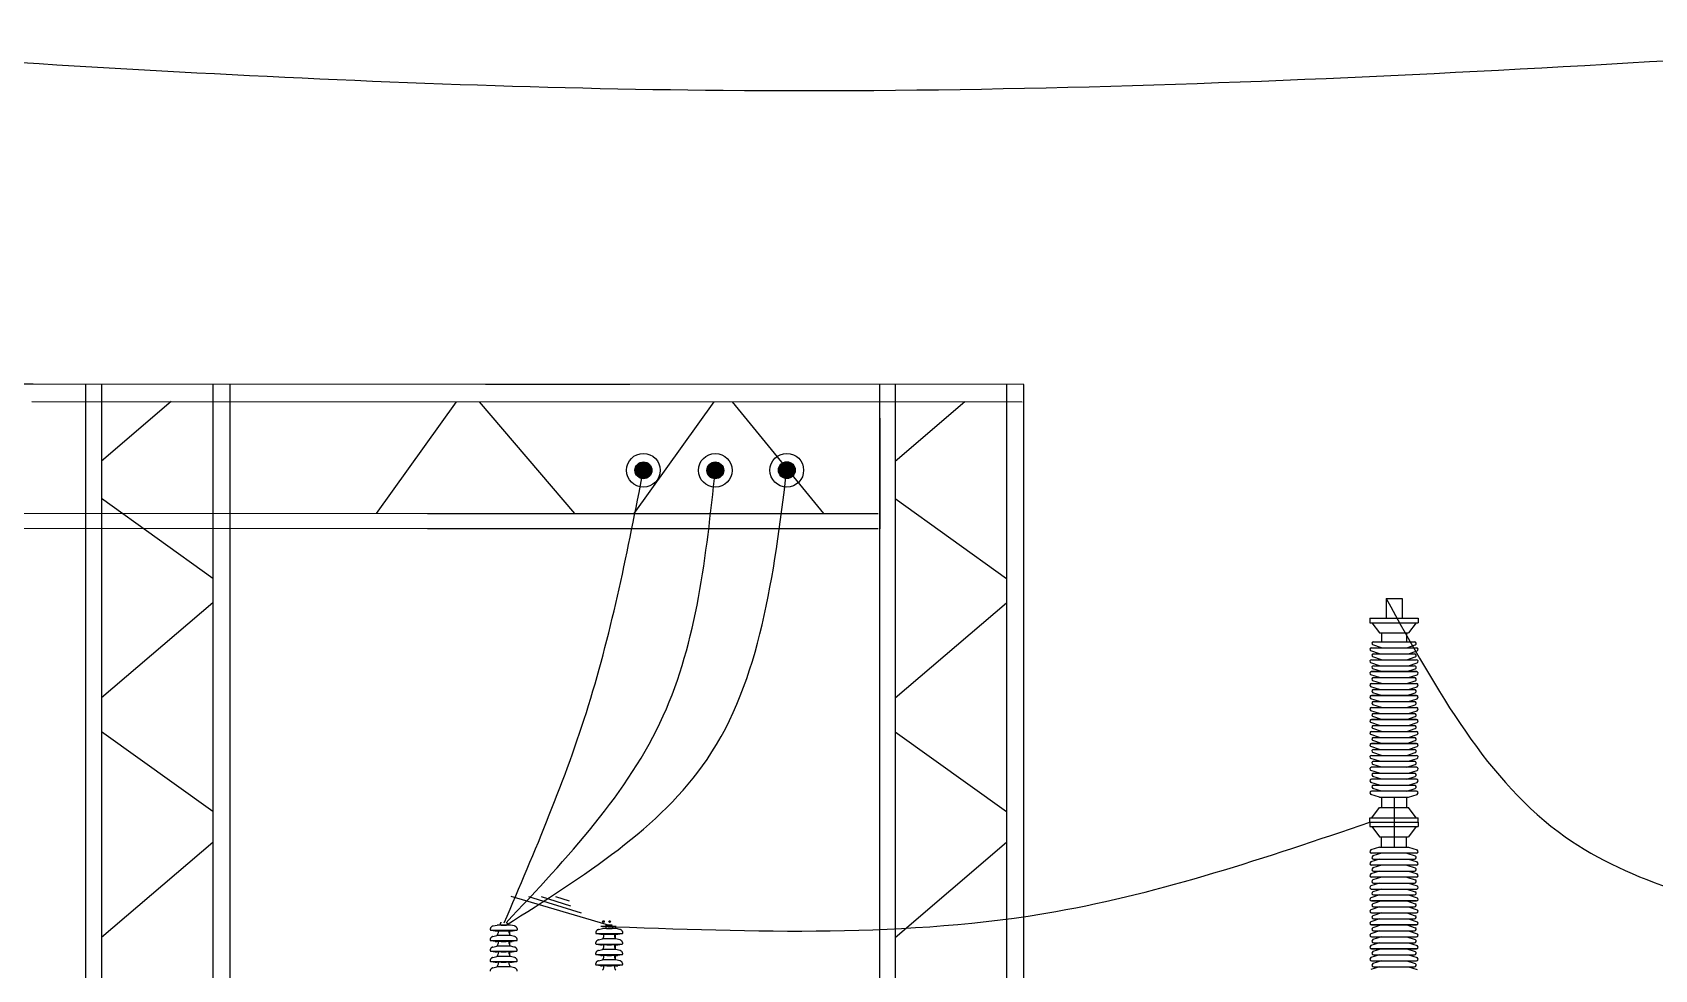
# Model space of a CAD drawing. Header units: inches. Extents: x 25.4 to 67.8, y 12.4 to 30.4.
# Drawn here: x 35.61 to 45.73, y 20.21 to 26.05 of the extents above; entities that cross this region are included whole.
import ezdxf

# ---------------------------------------------------------------- set-up
doc = ezdxf.new("R2010")
doc.units = ezdxf.units.IN
doc.header["$MEASUREMENT"] = 0
doc.linetypes.add('DASHED', pattern=[0.75, 0.5, -0.25])
for name, color, linetype in [('DIM', 2, 'Continuous'), ('EXISTENTE', 7, 'Continuous'), ('medidas', 3, 'Continuous')]:
    doc.layers.add(name, color=color, linetype=linetype)

msp = doc.modelspace()

# ---------------------------------------------------------------- hatches: boundary and pattern name
at = {"layer": 'DIM'}
h = msp.add_hatch(color=256, dxfattribs=at)
h.dxf.hatch_style = 1
h.paths.add_polyline_path([(39.47587, 23.32116, 1), (39.37073, 23.32116, 1)])
h = msp.add_hatch(color=256, dxfattribs=at)
h.dxf.hatch_style = 1
h.paths.add_polyline_path([(39.92438, 23.32091, 1), (39.81924, 23.32091, 1)])
h = msp.add_hatch(color=256, dxfattribs=at)
h.dxf.hatch_style = 1
h.paths.add_polyline_path([(40.37067, 23.32162, 1), (40.26553, 23.32162, 1)])

# ---------------------------------------------------------------- linework, layer by layer
at = {"color": 2}
for p, q in [((44.05743, 22.52188), (44.15718, 22.52188)), ((44.05743, 22.52188), (44.05743, 22.39768)), ((44.15718, 22.52188), (44.15718, 22.39768)), ((43.9567, 22.39768), (44.25791, 22.39768)), ((43.9567, 22.39768), (43.9567, 22.37029)), ((44.25791, 22.39768), (44.25791, 22.37029)), ((43.9567, 22.37029), (44.25791, 22.37029)), ((43.96912, 22.37029), (44.01643, 22.30614)), ((44.01643, 22.30614), (44.19818, 22.30614)), ((44.02907, 22.30614), (44.02907, 22.25137)), ((44.18554, 22.30614), (44.18554, 22.25137)), ((44.24549, 22.37029), (44.19818, 22.30614)), ((43.96707, 22.21407), (44.24754, 22.21407)), ((43.97949, 22.25137), (44.23512, 22.25137)), ((43.97949, 22.17676), (44.23512, 22.17676)), ((43.96707, 22.13946), (44.24754, 22.13946)), ((43.97949, 22.10215), (44.23512, 22.10215)), ((43.96707, 22.06485), (44.24754, 22.06485)), ((44.24754, 22.06485), (43.96707, 22.06485)), ((43.96707, 21.99024), (44.24754, 21.99024)), ((43.97949, 22.02754), (44.23512, 22.02754)), ((43.96707, 21.91563), (44.24754, 21.91563)), ((44.24754, 21.91563), (43.96707, 21.91563)), ((43.97949, 21.95293), (44.23512, 21.95293)), ((43.97949, 21.87832), (44.23512, 21.87832)), ((43.96707, 21.84101), (44.24754, 21.84101)), ((43.96707, 21.7664), (44.24754, 21.7664)), ((44.24754, 21.7664), (43.96707, 21.7664)), ((43.97949, 21.80371), (44.23512, 21.80371)), ((43.96707, 21.69179), (44.24754, 21.69179)), ((43.97949, 21.7291), (44.23512, 21.7291)), ((43.96707, 21.61718), (44.24754, 21.61718)), ((44.24754, 21.61718), (43.96707, 21.61718)), ((43.97949, 21.65449), (44.23512, 21.65449)), ((43.97949, 21.57988), (44.23512, 21.57988)), ((43.96707, 21.54257), (44.24754, 21.54257)), ((44.24754, 21.46796), (43.96707, 21.46796)), ((43.97949, 21.50527), (44.23512, 21.50527)), ((44.24754, 21.39335), (43.96707, 21.39335)), ((43.97949, 21.43065), (44.23512, 21.43065)), ((44.24754, 21.31874), (43.96707, 21.31874)), ((43.97949, 21.35604), (44.23512, 21.35604)), ((44.01599, 21.28143), (44.19862, 21.28143)), ((44.02907, 21.28143), (44.02907, 21.21709)), ((44.10731, 21.27987), (44.10731, 20.97123)), ((44.18554, 21.28143), (44.18554, 21.21709)), ((43.96912, 21.15293), (44.01643, 21.21709)), ((44.01643, 21.21709), (44.19818, 21.21709)), ((44.24549, 21.15293), (44.19818, 21.21709)), ((43.9567, 21.15293), (44.25791, 21.15293)), ((43.9567, 21.12555), (43.9567, 21.15293)), ((43.9567, 21.12555), (44.25791, 21.12555)), ((43.9567, 21.12555), (43.9567, 21.09817)), ((43.9567, 21.09817), (44.25791, 21.09817)), ((43.96912, 21.09817), (44.01643, 21.03401)), ((44.24549, 21.09817), (44.19818, 21.03401)), ((44.25791, 21.12555), (44.25791, 21.15293)), ((44.25791, 21.12555), (44.25791, 21.09817)), ((44.01599, 20.96966), (44.19862, 20.96966)), ((44.01643, 21.03401), (44.19818, 21.03401)), ((44.02907, 20.96966), (44.02907, 21.03401)), ((44.18554, 20.96966), (44.18554, 21.03401)), ((44.24754, 20.93236), (43.96707, 20.93236)), ((44.24754, 20.85775), (43.96707, 20.85775)), ((43.97949, 20.89505), (44.23512, 20.89505)), ((44.24754, 20.78314), (43.96707, 20.78314)), ((43.97949, 20.82044), (44.23512, 20.82044)), ((39.22678, 20.47674), (38.59733, 20.66126)), ((38.70634, 20.66126), (39.03523, 20.56012)), ((38.78537, 20.66126), (38.96868, 20.60353)), ((38.87398, 20.66126), (38.95895, 20.63382)), ((43.96707, 20.70853), (44.24754, 20.70853)), ((43.97949, 20.74583), (44.23512, 20.74583)), ((43.97949, 20.67122), (44.23512, 20.67122)), ((44.24754, 20.63392), (43.96707, 20.63392)), ((43.96707, 20.63392), (44.24754, 20.63392)), ((43.96707, 20.5593), (44.24754, 20.5593)), ((43.97949, 20.59661), (44.23512, 20.59661)), ((39.15809, 20.47674), (39.2541, 20.47674)), ((44.24754, 20.48469), (43.96707, 20.48469)), ((43.96707, 20.48469), (44.24754, 20.48469)), ((43.97949, 20.522), (44.23512, 20.522)), ((43.97949, 20.44739), (44.23512, 20.44739)), ((38.49866, 20.38176), (38.50849, 20.38176)), ((38.59213, 20.38176), (38.6038, 20.38176)), ((39.15705, 20.36036), (39.16688, 20.36036)), ((39.25052, 20.36036), (39.26219, 20.36036)), ((43.96707, 20.41008), (44.24754, 20.41008)), ((43.97949, 20.37278), (44.23512, 20.37278)), ((38.49861, 20.31608), (38.50845, 20.31608)), ((38.49866, 20.25135), (38.50849, 20.25135)), ((38.59209, 20.31608), (38.60375, 20.31608)), ((38.59213, 20.25135), (38.6038, 20.25135)), ((39.157, 20.29469), (39.16684, 20.29469)), ((39.25048, 20.29469), (39.26214, 20.29469)), ((44.24754, 20.33547), (43.96707, 20.33547)), ((43.96707, 20.33547), (44.24754, 20.33547)), ((43.96707, 20.26086), (44.24754, 20.26086)), ((43.97949, 20.29817), (44.23512, 20.29817)), ((39.15705, 20.22996), (39.16688, 20.22996)), ((39.25052, 20.22996), (39.26219, 20.22996)), ((43.97949, 20.22356), (44.23512, 20.22356))]:
    msp.add_line(p, q, dxfattribs=at)
at = {"color": 2, "linetype": 'DASHED'}
for p, q in [((38.47198, 20.45221), (38.63231, 20.45221)), ((38.48554, 20.47803), (38.51033, 20.48381)), ((38.48619, 20.45102), (38.48619, 20.45221)), ((38.48738, 20.44982), (38.61691, 20.44982)), ((38.49838, 20.44863), (38.49838, 20.44982)), ((38.49958, 20.44743), (38.60472, 20.44743)), ((38.59397, 20.48381), (38.51033, 20.48381)), ((38.53669, 20.44743), (38.5676, 20.44743)), ((38.53761, 20.48381), (38.56851, 20.48381)), ((38.61875, 20.47803), (38.59397, 20.48381)), ((38.60591, 20.44863), (38.60591, 20.44982)), ((38.6181, 20.45102), (38.6181, 20.45221)), ((39.14393, 20.45664), (39.16872, 20.46242)), ((39.25236, 20.46242), (39.16872, 20.46242)), ((39.18653, 20.48578), (39.22792, 20.48578)), ((39.196, 20.46242), (39.2269, 20.46242)), ((39.27714, 20.45664), (39.25236, 20.46242)), ((38.47107, 20.38653), (38.63139, 20.38653)), ((38.48458, 20.34667), (38.50936, 20.35245)), ((38.48462, 20.41235), (38.50941, 20.41813)), ((38.48527, 20.38534), (38.48527, 20.38653)), ((38.48647, 20.38414), (38.61599, 20.38414)), ((38.49747, 20.38295), (38.49747, 20.38414)), ((38.59213, 20.38176), (38.50849, 20.38176)), ((38.593, 20.35245), (38.50936, 20.35245)), ((38.59305, 20.41813), (38.50941, 20.41813)), ((38.53578, 20.38176), (38.56668, 20.38176)), ((38.61779, 20.34667), (38.593, 20.35245)), ((38.61783, 20.41235), (38.59305, 20.41813)), ((38.60499, 20.38295), (38.60499, 20.38414)), ((38.61719, 20.38534), (38.61719, 20.38653)), ((39.12946, 20.36514), (39.28978, 20.36514)), ((39.13037, 20.43082), (39.2907, 20.43082)), ((39.14301, 20.39096), (39.1678, 20.39674)), ((39.14366, 20.36395), (39.14366, 20.36514)), ((39.14458, 20.42963), (39.14458, 20.43082)), ((39.14486, 20.36275), (39.27438, 20.36275)), ((39.14577, 20.42843), (39.2753, 20.42843)), ((39.15586, 20.36156), (39.15586, 20.36275)), ((39.15677, 20.42724), (39.15677, 20.42843)), ((39.15797, 20.42604), (39.26311, 20.42604)), ((39.25052, 20.36036), (39.16688, 20.36036)), ((39.25144, 20.39674), (39.1678, 20.39674)), ((39.19417, 20.36036), (39.22507, 20.36036)), ((39.19508, 20.42604), (39.22599, 20.42604)), ((39.27622, 20.39096), (39.25144, 20.39674)), ((39.26338, 20.36156), (39.26338, 20.36275)), ((39.2643, 20.42724), (39.2643, 20.42843)), ((39.27558, 20.36395), (39.27558, 20.36514)), ((39.27649, 20.42963), (39.27649, 20.43082)), ((38.47102, 20.32086), (38.63134, 20.32086)), ((38.47107, 20.25613), (38.63139, 20.25613)), ((38.48462, 20.28195), (38.50941, 20.28773)), ((38.48522, 20.31966), (38.48522, 20.32086)), ((38.48527, 20.25494), (38.48527, 20.25613)), ((38.48642, 20.31847), (38.61594, 20.31847)), ((38.48647, 20.25374), (38.61599, 20.25374)), ((38.49742, 20.31727), (38.49742, 20.31847)), ((38.49747, 20.25255), (38.49747, 20.25374)), ((38.59209, 20.31608), (38.50845, 20.31608)), ((38.59213, 20.25135), (38.50849, 20.25135)), ((38.59305, 20.28773), (38.50941, 20.28773)), ((38.53573, 20.31608), (38.56663, 20.31608)), ((38.53578, 20.25135), (38.56668, 20.25135)), ((38.61783, 20.28195), (38.59305, 20.28773)), ((38.60495, 20.31727), (38.60495, 20.31847)), ((38.60499, 20.25255), (38.60499, 20.25374)), ((38.61714, 20.31966), (38.61714, 20.32086)), ((38.61719, 20.25494), (38.61719, 20.25613)), ((39.12941, 20.29947), (39.28973, 20.29947)), ((39.14297, 20.32528), (39.16775, 20.33106)), ((39.14301, 20.26056), (39.1678, 20.26634)), ((39.14361, 20.29827), (39.14361, 20.29947)), ((39.14481, 20.29708), (39.27433, 20.29708)), ((39.15581, 20.29588), (39.15581, 20.29708)), ((39.25048, 20.29469), (39.16684, 20.29469)), ((39.25139, 20.33106), (39.16775, 20.33106)), ((39.25144, 20.26634), (39.1678, 20.26634)), ((39.19412, 20.29469), (39.22502, 20.29469)), ((39.27618, 20.32528), (39.25139, 20.33106)), ((39.27622, 20.26056), (39.25144, 20.26634)), ((39.26334, 20.29588), (39.26334, 20.29708)), ((39.27553, 20.29827), (39.27553, 20.29947)), ((38.48462, 20.21722), (38.50941, 20.223)), ((38.59305, 20.223), (38.50941, 20.223)), ((38.61783, 20.21722), (38.59305, 20.223)), ((39.12946, 20.23474), (39.28978, 20.23474)), ((39.14366, 20.23355), (39.14366, 20.23474)), ((39.14486, 20.23235), (39.27438, 20.23235)), ((39.15586, 20.23116), (39.15586, 20.23235)), ((39.25052, 20.22996), (39.16688, 20.22996)), ((39.19417, 20.22996), (39.22507, 20.22996)), ((39.26338, 20.23116), (39.26338, 20.23235)), ((39.27558, 20.23355), (39.27558, 20.23474))]:
    msp.add_line(p, q, dxfattribs=at)
at = {"color": 2}
for points in [[(38.51682, 20.44743), (38.51682, 20.45221)], [(38.58851, 20.45221), (38.58851, 20.44982)], [(38.58851, 20.44743), (38.58851, 20.42369)], [(38.58851, 20.38653), (38.58851, 20.38414)], [(38.58851, 20.38176), (38.58851, 20.35802)], [(39.17521, 20.42604), (39.17521, 20.43082)], [(39.2469, 20.43082), (39.2469, 20.42843)], [(39.2469, 20.42604), (39.2469, 20.4023)], [(39.2469, 20.36514), (39.2469, 20.36275)], [(39.2469, 20.36036), (39.2469, 20.33662)], [(38.51682, 20.31847), (38.51682, 20.32086)], [(38.58851, 20.32086), (38.58851, 20.31847)], [(38.58851, 20.31608), (38.58851, 20.29329)], [(39.17521, 20.29708), (39.17521, 20.29947)], [(39.2469, 20.29947), (39.2469, 20.29708)], [(39.2469, 20.29469), (39.2469, 20.2719)]]:
    msp.add_lwpolyline(points, dxfattribs=at)
for centre in [(39.17409, 20.50554), (39.21249, 20.50554)]:
    msp.add_circle(centre, 0.00509, dxfattribs=at)
at = {"color": 2, "linetype": 'DASHED'}
for centre, radius, start, end in [((38.47198, 20.45699), 0.00478, 173.282083, 270), ((38.49097, 20.45475), 0.0239, 103.130019, 173.282083), ((38.48738, 20.45102), 0.00119, 180, 270), ((38.49958, 20.44863), 0.00119, 180, 270), ((38.53669, 20.49096), 0.00721, 82.704702, 277.295298), ((38.5676, 20.49096), 0.00721, 262.704702, 97.295298), ((38.60472, 20.44863), 0.00119, 270, 0), ((38.61691, 20.45102), 0.00119, 270, 0), ((38.61332, 20.45475), 0.0239, 6.717917, 76.869981), ((38.63231, 20.45699), 0.00478, 270, 6.717917), ((39.14936, 20.43336), 0.0239, 103.130019, 173.282083), ((39.19508, 20.46957), 0.00721, 82.704702, 277.295298), ((39.22599, 20.46957), 0.00721, 262.704702, 97.295298), ((39.27171, 20.43336), 0.0239, 6.717917, 76.869981), ((38.49, 20.3234), 0.0239, 103.130019, 173.282083), ((38.47107, 20.39131), 0.00478, 173.282083, 270), ((38.49005, 20.38908), 0.0239, 103.130019, 173.282083), ((38.48647, 20.38534), 0.00119, 180, 270), ((38.49866, 20.38295), 0.00119, 180, 270), ((38.6038, 20.38295), 0.00119, 270, 0), ((38.61599, 20.38534), 0.00119, 270, 0), ((38.61236, 20.3234), 0.0239, 6.717917, 76.869981), ((38.61241, 20.38908), 0.0239, 6.717917, 76.869981), ((38.63139, 20.39131), 0.00478, 270, 6.717917), ((39.12946, 20.36992), 0.00478, 173.282083, 270), ((39.14844, 20.36769), 0.0239, 103.130019, 173.282083), ((39.13037, 20.4356), 0.00478, 173.282083, 270), ((39.14486, 20.36395), 0.00119, 180, 270), ((39.14577, 20.42963), 0.00119, 180, 270), ((39.15705, 20.36156), 0.00119, 180, 270), ((39.15797, 20.42724), 0.00119, 180, 270), ((39.26219, 20.36156), 0.00119, 270, 0), ((39.26311, 20.42724), 0.00119, 270, 0), ((39.27438, 20.36395), 0.00119, 270, 0), ((39.2753, 20.42963), 0.00119, 270, 0), ((39.2708, 20.36769), 0.0239, 6.717917, 76.869981), ((39.28978, 20.36992), 0.00478, 270, 6.717917), ((39.2907, 20.4356), 0.00478, 270, 6.717917), ((38.47102, 20.32564), 0.00478, 173.282083, 270), ((38.47107, 20.26091), 0.00478, 173.282083, 270), ((38.49005, 20.25868), 0.0239, 103.130019, 173.282083), ((38.48642, 20.31966), 0.00119, 180, 270), ((38.48647, 20.25494), 0.00119, 180, 270), ((38.49861, 20.31727), 0.00119, 180, 270), ((38.49866, 20.25255), 0.00119, 180, 270), ((38.60375, 20.31727), 0.00119, 270, 0), ((38.6038, 20.25255), 0.00119, 270, 0), ((38.61594, 20.31966), 0.00119, 270, 0), ((38.61599, 20.25494), 0.00119, 270, 0), ((38.61241, 20.25868), 0.0239, 6.717917, 76.869981), ((38.63134, 20.32564), 0.00478, 270, 6.717917), ((38.63139, 20.26091), 0.00478, 270, 6.717917), ((39.12941, 20.30425), 0.00478, 173.282083, 270), ((39.14839, 20.30201), 0.0239, 103.130019, 173.282083), ((39.14844, 20.23728), 0.0239, 103.130019, 173.282083), ((39.14481, 20.29827), 0.00119, 180, 270), ((39.157, 20.29588), 0.00119, 180, 270), ((39.26214, 20.29588), 0.00119, 270, 0), ((39.27433, 20.29827), 0.00119, 270, 0), ((39.27075, 20.30201), 0.0239, 6.717917, 76.869981), ((39.2708, 20.23728), 0.0239, 6.717917, 76.869981), ((39.28973, 20.30425), 0.00478, 270, 6.717917), ((38.49005, 20.19395), 0.0239, 103.130019, 173.282083), ((38.61241, 20.19395), 0.0239, 6.717917, 76.869981), ((39.12946, 20.23952), 0.00478, 173.282083, 270), ((39.14486, 20.23355), 0.00119, 180, 270), ((39.15705, 20.23116), 0.00119, 180, 270), ((39.26219, 20.23116), 0.00119, 270, 0), ((39.27438, 20.23355), 0.00119, 270, 0), ((39.28978, 20.23952), 0.00478, 270, 6.717917)]:
    msp.add_arc(centre, radius, start, end, dxfattribs=at)
at = {"color": 2}
for centre, radius, start, end in [((38.49716, 20.43981), 0.0213, 326.878693, 20.968667), ((38.6053, 20.43981), 0.0213, 159.031333, 213.121307), ((38.50188, 20.42891), 0.01315, 304.957695, 356.774325), ((38.50188, 20.36323), 0.01315, 304.957695, 356.774325), ((38.49716, 20.37413), 0.0213, 326.878693, 20.968667), ((38.6053, 20.37413), 0.0213, 159.031333, 213.121307), ((38.60058, 20.42891), 0.01315, 183.225675, 235.042305), ((38.60058, 20.36323), 0.01315, 183.225675, 235.042305), ((39.16027, 20.40752), 0.01315, 304.957695, 356.774325), ((39.15555, 20.41842), 0.0213, 326.878693, 20.968667), ((39.15555, 20.35274), 0.0213, 326.878693, 20.968667), ((39.26369, 20.41842), 0.0213, 159.031333, 213.121307), ((39.26369, 20.35274), 0.0213, 159.031333, 213.121307), ((39.25897, 20.40752), 0.01315, 183.225675, 235.042305), ((38.50188, 20.29851), 0.01315, 304.957695, 356.774325), ((38.49716, 20.30941), 0.0213, 326.878693, 18.251529), ((38.49716, 20.24468), 0.0213, 326.878693, 18.251529), ((38.6053, 20.30941), 0.0213, 161.748471, 213.121307), ((38.6053, 20.24468), 0.0213, 161.748471, 213.121307), ((38.60058, 20.29851), 0.01315, 183.225675, 235.042305), ((39.16027, 20.34184), 0.01315, 304.957695, 356.774325), ((39.16027, 20.27711), 0.01315, 304.957695, 356.774325), ((39.15555, 20.28802), 0.0213, 326.878693, 18.251529), ((39.26369, 20.28802), 0.0213, 161.748471, 213.121307), ((39.25897, 20.34184), 0.01315, 183.225675, 235.042305), ((39.25897, 20.27711), 0.01315, 183.225675, 235.042305), ((38.50188, 20.23378), 0.01315, 304.957695, 356.774325), ((38.60058, 20.23378), 0.01315, 183.225675, 235.042305), ((39.16027, 20.21239), 0.01315, 304.957695, 356.774325), ((39.15555, 20.22329), 0.0213, 326.878693, 18.251529), ((39.26369, 20.22329), 0.0213, 161.748471, 213.121307), ((39.25897, 20.21239), 0.01315, 183.225675, 235.042305)]:
    msp.add_arc(centre, radius, start, end, dxfattribs=at)
at = {"layer": 'DIM'}
for p, q in [((35.61485, 23.85848), (34.71485, 23.85848)), ((41.79782, 23.85619), (35.61485, 23.85848)), ((35.94485, 15.32007), (35.94485, 23.85848)), ((36.04089, 23.85848), (36.04089, 15.32007)), ((36.73681, 23.85848), (36.73681, 15.32007)), ((36.84485, 15.32007), (36.84485, 23.85848)), ((39.33782, 23.85653), (38.43782, 23.85653)), ((40.89782, 15.31813), (40.89782, 23.85653)), ((40.99386, 23.85653), (40.99386, 15.31813)), ((41.68978, 23.85653), (41.68978, 15.31813)), ((41.79782, 15.31813), (41.79782, 23.85653)), ((35.60649, 23.75044), (41.78746, 23.74849)), ((36.47669, 23.75044), (36.04089, 23.37846)), ((37.75867, 23.05259), (38.25633, 23.74849)), ((38.39825, 23.74849), (38.99313, 23.05257)), ((39.36628, 23.05257), (39.86395, 23.74849)), ((39.97659, 23.74849), (40.54774, 23.05257)), ((41.42966, 23.74849), (40.99386, 23.37651)), ((36.04089, 23.14662), (36.73681, 22.64895)), ((40.99386, 23.14467), (41.68978, 22.647)), ((31.91407, 23.05451), (38.07646, 23.05257)), ((38.07646, 23.05257), (40.88746, 23.05257)), ((38.07646, 22.95653), (31.91407, 22.95847)), ((40.88746, 22.95653), (38.07646, 22.95653)), ((36.73681, 22.49448), (36.04089, 21.90048)), ((41.68978, 22.49253), (40.99386, 21.89853)), ((36.04089, 21.69178), (36.73681, 21.1941)), ((40.99386, 21.68983), (41.68978, 21.19216)), ((36.73681, 20.9997), (36.04089, 20.4057)), ((41.68978, 20.99775), (40.99386, 20.40375))]:
    msp.add_line(p, q, dxfattribs=at)
for centre, radius in [((39.4233, 23.32116), 0.10521), ((39.87181, 23.32091), 0.10521), ((40.3181, 23.32162), 0.10521), ((39.4233, 23.32116), 0.05257), ((39.87181, 23.32091), 0.05257), ((40.3181, 23.32162), 0.05257)]:
    msp.add_circle(centre, radius, dxfattribs=at)
at = {"layer": 'EXISTENTE', "color": 2, "linetype": 'Continuous'}
for p, q in [((44.01599, 22.17676), (43.96256, 22.19436)), ((44.02841, 22.21407), (43.97498, 22.23167)), ((44.1862, 22.21407), (44.23963, 22.23167)), ((44.19862, 22.17676), (44.25205, 22.19436)), ((44.01599, 22.10215), (43.96256, 22.11975)), ((44.02841, 22.13946), (43.97498, 22.15705)), ((44.02841, 22.06485), (43.97498, 22.08244)), ((44.1862, 22.13946), (44.23963, 22.15705)), ((44.1862, 22.06485), (44.23963, 22.08244)), ((44.19862, 22.10215), (44.25205, 22.11975)), ((44.01599, 22.02754), (43.96256, 22.04514)), ((44.01599, 21.95293), (43.96256, 21.97053)), ((44.02841, 21.99024), (43.97498, 22.00783)), ((44.1862, 21.99024), (44.23963, 22.00783)), ((44.19862, 22.02754), (44.25205, 22.04514)), ((44.19862, 21.95293), (44.25205, 21.97053)), ((44.01599, 21.87832), (43.96256, 21.89592)), ((44.02841, 21.91563), (43.97498, 21.93322)), ((44.1862, 21.91563), (44.23963, 21.93322)), ((44.19862, 21.87832), (44.25205, 21.89592)), ((44.01599, 21.80371), (43.96256, 21.82131)), ((44.02841, 21.84101), (43.97498, 21.85861)), ((44.02841, 21.7664), (43.97498, 21.784)), ((44.1862, 21.84101), (44.23963, 21.85861)), ((44.1862, 21.7664), (44.23963, 21.784)), ((44.19862, 21.80371), (44.25205, 21.82131)), ((44.01599, 21.7291), (43.96256, 21.74669)), ((44.01599, 21.65449), (43.96256, 21.67208)), ((44.02841, 21.69179), (43.97498, 21.70939)), ((44.1862, 21.69179), (44.23963, 21.70939)), ((44.19862, 21.7291), (44.25205, 21.74669)), ((44.19862, 21.65449), (44.25205, 21.67208)), ((44.01599, 21.57988), (43.96256, 21.59747)), ((44.02841, 21.61718), (43.97498, 21.63478)), ((44.1862, 21.61718), (44.23963, 21.63478)), ((44.19862, 21.57988), (44.25205, 21.59747)), ((44.01599, 21.50527), (43.96256, 21.52286)), ((44.02841, 21.54257), (43.97498, 21.56017)), ((44.02841, 21.46796), (43.97498, 21.48556)), ((44.1862, 21.54257), (44.23963, 21.56017)), ((44.1862, 21.46796), (44.23963, 21.48556)), ((44.19862, 21.50527), (44.25205, 21.52286)), ((44.01599, 21.43065), (43.96256, 21.44825)), ((44.01599, 21.35604), (43.96256, 21.37364)), ((44.02841, 21.39335), (43.97498, 21.41095)), ((44.1862, 21.39335), (44.23963, 21.41095)), ((44.19862, 21.43065), (44.25205, 21.44825)), ((44.19862, 21.35604), (44.25205, 21.37364)), ((44.01599, 21.28143), (43.96256, 21.29903)), ((44.02841, 21.31874), (43.97498, 21.33634)), ((44.1862, 21.31874), (44.23963, 21.33634)), ((44.19862, 21.28143), (44.25205, 21.29903)), ((44.01599, 20.96966), (43.96256, 20.95207)), ((44.19862, 20.96966), (44.25205, 20.95207)), ((44.01599, 20.89505), (43.96256, 20.87746)), ((44.02841, 20.93236), (43.97498, 20.91476)), ((44.02841, 20.85775), (43.97498, 20.84015)), ((44.1862, 20.93236), (44.23963, 20.91476)), ((44.1862, 20.85775), (44.23963, 20.84015)), ((44.19862, 20.89505), (44.25205, 20.87746)), ((44.01599, 20.82044), (43.96256, 20.80285)), ((44.02841, 20.78314), (43.97498, 20.76554)), ((44.1862, 20.78314), (44.23963, 20.76554)), ((44.19862, 20.82044), (44.25205, 20.80285)), ((44.01599, 20.74583), (43.96256, 20.72823)), ((44.01599, 20.67122), (43.96256, 20.65362)), ((44.02841, 20.70853), (43.97498, 20.69093)), ((44.1862, 20.70853), (44.23963, 20.69093)), ((44.19862, 20.74583), (44.25205, 20.72823)), ((44.19862, 20.67122), (44.25205, 20.65362)), ((44.01599, 20.59661), (43.96256, 20.57901)), ((44.02841, 20.63392), (43.97498, 20.61632)), ((44.02841, 20.5593), (43.97498, 20.54171)), ((44.1862, 20.63392), (44.23963, 20.61632)), ((44.1862, 20.5593), (44.23963, 20.54171)), ((44.19862, 20.59661), (44.25205, 20.57901)), ((44.01599, 20.522), (43.96256, 20.5044)), ((44.01599, 20.44739), (43.96256, 20.42979)), ((44.02841, 20.48469), (43.97498, 20.4671)), ((44.1862, 20.48469), (44.23963, 20.4671)), ((44.19862, 20.522), (44.25205, 20.5044)), ((44.19862, 20.44739), (44.25205, 20.42979)), ((44.01599, 20.37278), (43.96256, 20.35518)), ((44.02841, 20.41008), (43.97498, 20.39249)), ((44.1862, 20.41008), (44.23963, 20.39249)), ((44.19862, 20.37278), (44.25205, 20.35518)), ((44.01599, 20.29817), (43.96256, 20.28057)), ((44.02841, 20.33547), (43.97498, 20.31787)), ((44.02841, 20.26086), (43.97498, 20.24326)), ((44.1862, 20.33547), (44.23963, 20.31787)), ((44.1862, 20.26086), (44.23963, 20.24326)), ((44.19862, 20.29817), (44.25205, 20.28057)), ((44.01599, 20.22356), (43.96256, 20.20596)), ((44.19862, 20.22356), (44.25205, 20.20596))]:
    msp.add_line(p, q, dxfattribs=at)
for centre, start, end in [((43.96707, 22.2037), 90.005681, 244.239957), ((43.97949, 22.241), 90, 244.239957), ((43.97949, 22.16639), 90, 244.239957), ((44.23512, 22.241), 295.760043, 90.001806), ((44.23512, 22.16639), 295.760043, 90.001806), ((44.24754, 22.2037), 295.760043, 90), ((43.96707, 22.12909), 90.005681, 244.239957), ((43.97949, 22.09178), 90, 244.239957), ((44.23512, 22.09178), 295.760043, 90.001806), ((44.24754, 22.12909), 295.760043, 90), ((43.96707, 22.05448), 90.005681, 244.239957), ((43.96707, 21.97987), 90.005681, 244.239957), ((43.97949, 22.01717), 90, 244.239957), ((44.23512, 22.01717), 295.760043, 90.001806), ((44.24754, 22.05448), 295.760043, 90), ((44.24754, 21.97987), 295.760043, 90), ((43.96707, 21.90526), 90.005681, 244.239957), ((43.97949, 21.94256), 90, 244.239957), ((43.97949, 21.86795), 90, 244.239957), ((44.23512, 21.94256), 295.760043, 90.001806), ((44.23512, 21.86795), 295.760043, 90.001806), ((44.24754, 21.90526), 295.760043, 90), ((43.96707, 21.83064), 90.005681, 244.239957), ((43.96707, 21.75603), 90.005681, 244.239957), ((43.97949, 21.79334), 90, 244.239957), ((44.23512, 21.79334), 295.760043, 90.001806), ((44.24754, 21.83064), 295.760043, 90), ((44.24754, 21.75603), 295.760043, 90), ((43.96707, 21.68142), 90.005681, 244.239957), ((43.97949, 21.71873), 90, 244.239957), ((44.23512, 21.71873), 295.760043, 90.001806), ((44.24754, 21.68142), 295.760043, 90), ((43.96707, 21.60681), 90.005681, 244.239957), ((43.97949, 21.64412), 90, 244.239957), ((43.97949, 21.56951), 90, 244.239957), ((44.23512, 21.64412), 295.760043, 90.001806), ((44.23512, 21.56951), 295.760043, 90.001806), ((44.24754, 21.60681), 295.760043, 90), ((43.96707, 21.5322), 90.005681, 244.239957), ((43.96707, 21.45759), 90.005681, 244.239957), ((43.97949, 21.4949), 90, 244.239957), ((44.23512, 21.4949), 295.760043, 90.001806), ((44.24754, 21.5322), 295.760043, 90), ((44.24754, 21.45759), 295.760043, 90), ((43.96707, 21.38298), 90.005681, 244.239957), ((43.97949, 21.42028), 90, 244.239957), ((44.23512, 21.42028), 295.760043, 90.001806), ((44.24754, 21.38298), 295.760043, 90), ((43.96707, 21.30837), 90.005681, 244.239957), ((43.97949, 21.34567), 90, 244.239957), ((44.23512, 21.34567), 295.760043, 90.001806), ((44.24754, 21.30837), 295.760043, 90), ((43.96707, 20.94273), 115.760043, 269.994319), ((43.96707, 20.86812), 115.760043, 269.994319), ((43.97949, 20.90542), 115.760043, 270), ((44.23512, 20.90542), 269.998194, 64.239957), ((44.24754, 20.94273), 270, 64.239957), ((44.24754, 20.86812), 270, 64.239957), ((43.96707, 20.79351), 115.760043, 269.994319), ((43.97949, 20.83081), 115.760043, 270), ((43.97949, 20.7562), 115.760043, 270), ((44.23512, 20.83081), 269.998194, 64.239957), ((44.23512, 20.7562), 269.998194, 64.239957), ((44.24754, 20.79351), 270, 64.239957), ((43.96707, 20.7189), 115.760043, 269.994319), ((43.96707, 20.64428), 115.760043, 269.994319), ((43.97949, 20.68159), 115.760043, 270), ((44.23512, 20.68159), 269.998194, 64.239957), ((44.24754, 20.7189), 270, 64.239957), ((44.24754, 20.64428), 270, 64.239957), ((43.96707, 20.56967), 115.760043, 269.994319), ((43.97949, 20.60698), 115.760043, 270), ((44.23512, 20.60698), 269.998194, 64.239957), ((44.24754, 20.56967), 270, 64.239957), ((43.96707, 20.49506), 115.760043, 269.994319), ((43.97949, 20.53237), 115.760043, 270), ((43.97949, 20.45776), 115.760043, 270), ((44.23512, 20.53237), 269.998194, 64.239957), ((44.23512, 20.45776), 269.998194, 64.239957), ((44.24754, 20.49506), 270, 64.239957), ((43.96707, 20.42045), 115.760043, 269.994319), ((43.96707, 20.34584), 115.760043, 269.994319), ((43.97949, 20.38315), 115.760043, 270), ((44.23512, 20.38315), 269.998194, 64.239957), ((44.24754, 20.42045), 270, 64.239957), ((44.24754, 20.34584), 270, 64.239957), ((43.96707, 20.27123), 115.760043, 269.994319), ((43.97949, 20.30854), 115.760043, 270), ((44.23512, 20.30854), 269.998194, 64.239957), ((44.24754, 20.27123), 270, 64.239957), ((43.97949, 20.23393), 115.760043, 270), ((44.23512, 20.23393), 269.998194, 64.239957)]:
    msp.add_arc(centre, 0.01037, start, end, dxfattribs=at)
at = {"layer": 'medidas', "color": 40, "true_color": 0xf8d731}
msp.add_line((40.89782, 23.64713), (40.89782, 22.95583), dxfattribs=at)
at = {"layer": 'medidas'}
for points in [[(32.91767, 26.04363), (39.92022, 25.69282), (48.52534, 26.05333)], [(38.5551, 20.49811), (39.08109, 21.85421), (39.4233, 23.32116)], [(38.56668, 20.48381), (39.82048, 21.51708), (40.3181, 23.32162)], [(38.56668, 20.49811), (39.54717, 21.78847), (39.87181, 23.32091)], [(44.05743, 22.52188), (45.17571, 21.03437), (46.65721, 20.48903)], [(39.15809, 20.47674), (41.99735, 20.5685), (43.9567, 21.12555)]]:
    msp.add_spline(points, degree=3, dxfattribs=at)

doc.saveas('drawing.dxf')
